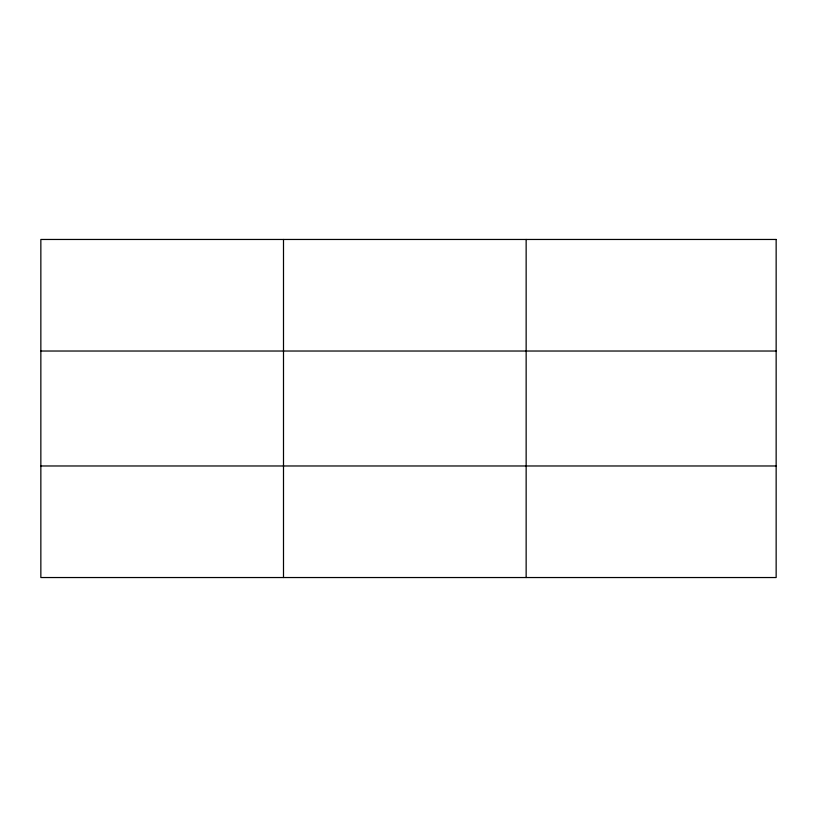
<?xml version="1.0" encoding="UTF-8"?>
<svg xmlns="http://www.w3.org/2000/svg" width="817" height="817" viewBox="0 0 817 817"><rect width="100%" height="100%" fill="white"/><g stroke="black" fill="none" stroke-linecap="round" stroke-linejoin="round"><path stroke-width="1.23" d="M283.499 239.463L283.499 577.537M526.148 239.463L526.148 577.537M40.85 351.024L776.15 351.024M40.85 465.976L776.15 465.976M776.15 239.463L776.15 577.537L40.85 577.537L40.85 239.463L776.15 239.463"/></g></svg>
